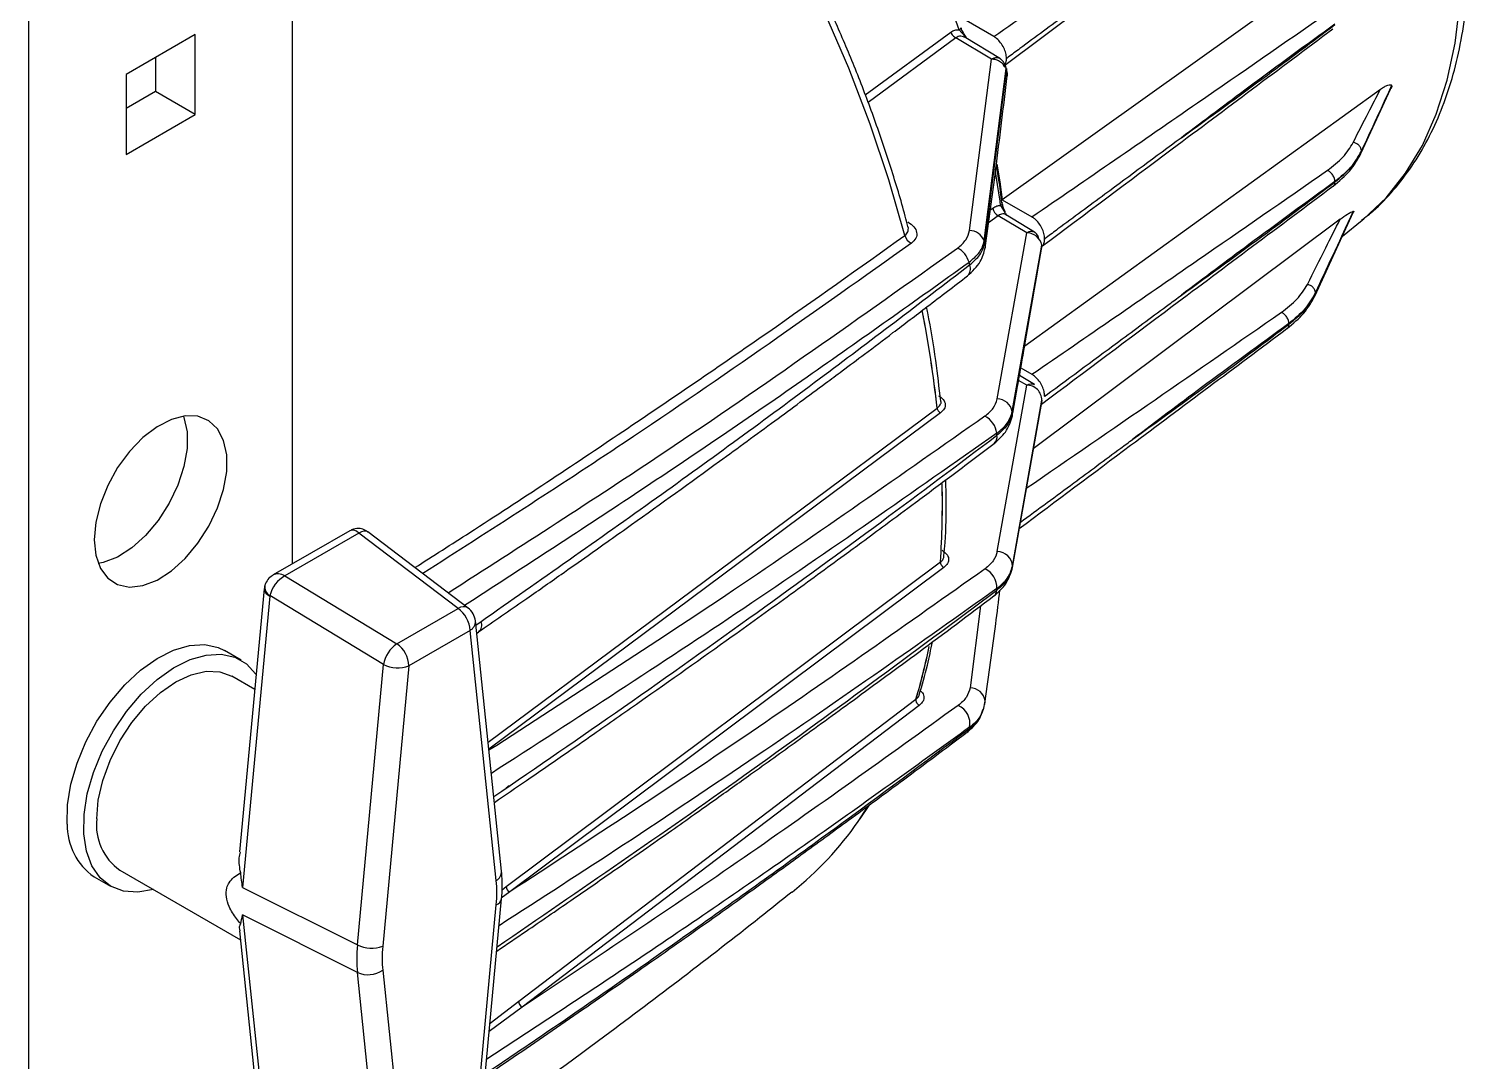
# Model space of a CAD drawing. Extents: x 8 to 113, y 0 to 87.
# Drawn here: x 82.835 to 87.663, y 67.9 to 71.36 of the extents above; entities that cross this region are included whole.
import ezdxf

# ---------------------------------------------------------------- set-up
doc = ezdxf.new("R2010")
doc.units = 0
doc.header["$MEASUREMENT"] = 0
doc.layers.add('OBJECT', color=7, linetype='CONTINUOUS')

msp = doc.modelspace()

# ---------------------------------------------------------------- linework, layer by layer
at = {"layer": 'OBJECT'}
for p, q in [((83.7186, 69.5672), (83.7186, 74.4656)), ((82.8347, 66.7124), (82.8347, 73.9554)), ((87.3708, 71.696), (86.098, 70.7871)), ((86.0693, 71.3344), (85.9482, 71.4043)), ((83.3926, 71.3412), (83.1607, 71.2073)), ((83.3926, 71.0733), (83.3926, 71.3412)), ((85.6381, 71.1391), (85.9251, 71.3493)), ((85.9425, 71.3299), (85.6478, 71.1137)), ((86.0617, 71.2587), (85.9425, 71.3299)), ((85.9538, 71.3568), (85.9724, 71.3353)), ((85.9776, 71.3283), (85.9683, 71.3334)), ((86.0915, 71.2594), (85.9703, 71.3329)), ((85.9787, 71.3278), (85.9742, 71.3354)), ((83.2597, 71.2644), (83.2597, 71.1501)), ((85.9879, 70.6843), (86.0617, 71.2587)), ((86.0375, 70.6493), (86.1105, 71.2267)), ((86.0393, 70.6418), (86.1124, 71.22)), ((86.112, 71.2609), (86.112, 71.2607)), ((83.1607, 71.2073), (83.1607, 70.9394)), ((83.2597, 71.1501), (83.1607, 71.0929)), ((83.3926, 71.0733), (83.2597, 71.1501)), ((86.1729, 70.298), (87.3656, 71.1577)), ((87.3003, 70.9442), (87.3997, 71.1581)), ((83.1607, 70.9394), (83.3926, 71.0733)), ((87.3017, 70.9501), (87.3017, 70.9511)), ((87.2128, 70.847), (87.2128, 70.8482)), ((86.098, 70.7871), (86.1972, 70.7298)), ((86.0845, 70.7338), (86.0517, 70.7102)), ((86.0576, 70.7537), (86.0657, 70.7595)), ((86.1796, 70.6769), (86.0845, 70.7338)), ((86.0923, 70.7678), (86.1056, 70.7466)), ((86.0972, 70.778), (86.0976, 70.7765)), ((86.2058, 70.6789), (86.1081, 70.7382)), ((86.1132, 70.7345), (86.1095, 70.7368)), ((87.1461, 70.4665), (87.274, 70.7441)), ((87.2307, 70.7224), (86.2017, 69.9527)), ((87.2378, 70.6655), (87.3041, 70.7185)), ((86.0807, 70.1196), (86.1796, 70.6769)), ((86.2399, 70.6563), (86.2399, 70.6561)), ((86.1315, 70.0771), (86.2303, 70.6352)), ((86.2304, 70.6346), (86.1319, 70.0722)), ((87.1474, 70.4722), (87.1474, 70.476)), ((87.0584, 70.3699), (87.0584, 70.3723)), ((86.1598, 70.2239), (86.1972, 70.2023)), ((86.0811, 69.6081), (86.1797, 70.1656)), ((86.1797, 70.1656), (86.1524, 70.182)), ((86.2059, 70.1677), (86.1553, 70.1983)), ((86.2061, 70.1672), (86.2051, 70.1681)), ((86.2303, 70.115), (86.1315, 69.5545)), ((86.1319, 69.5589), (86.2304, 70.1155)), ((86.2399, 70.1286), (86.2399, 70.1288)), ((84.3744, 68.9691), (85.8793, 70.0887)), ((85.8908, 70.0728), (84.3768, 68.9464)), ((83.9106, 69.6781), (83.654, 69.5299)), ((84.3075, 69.4191), (83.9713, 69.6742)), ((83.9414, 69.6701), (83.6934, 69.5269)), ((84.2735, 69.4179), (83.9414, 69.6701)), ((83.6934, 69.5269), (84.0683, 69.2994)), ((84.4352, 68.4857), (85.8903, 69.5734)), ((85.9019, 69.555), (84.4468, 68.4675)), ((85.8903, 69.5734), (85.8903, 69.5725)), ((85.8904, 69.5726), (85.8905, 69.5736)), ((83.6238, 69.4832), (83.5415, 68.6015)), ((83.6427, 69.4593), (83.5515, 68.4827)), ((84.0238, 69.2295), (83.6429, 69.4606)), ((84.0683, 69.2994), (84.2735, 69.4179)), ((86.0252, 69.4262), (85.9897, 69.1515)), ((84.3139, 69.3438), (84.1087, 69.2253)), ((84.4016, 68.5055), (84.3139, 69.3438)), ((84.4196, 68.5375), (84.3319, 69.3758)), ((84.3333, 69.3621), (84.3508, 69.3743)), ((84.3362, 69.3346), (84.342, 69.3386)), ((83.5461, 69.2444), (83.491, 69.2763)), ((83.5923, 69.1456), (83.5149, 69.1903)), ((83.936, 68.29), (84.0238, 69.2295)), ((84.1087, 69.2253), (84.021, 68.2858)), ((84.4777, 68.1019), (85.8085, 69.1136)), ((85.8197, 69.0929), (84.489, 68.0816)), ((85.8085, 69.1136), (85.808, 69.1103)), ((85.8082, 69.1105), (85.8087, 69.1137)), ((86.0349, 69.0784), (86.0408, 69.107)), ((86.0328, 69.075), (86.0348, 69.0808)), ((84.4454, 68.8229), (84.4352, 68.8148)), ((85.6215, 68.7127), (85.6542, 68.7607)), ((85.6146, 68.7037), (85.6477, 68.7537)), ((83.0535, 68.5185), (83.1087, 68.4866)), ((83.1399, 68.5408), (83.5438, 68.3076)), ((83.5515, 68.4827), (83.936, 68.29)), ((84.4468, 68.4675), (84.4176, 68.4463)), ((84.4211, 68.4751), (84.4352, 68.4857)), ((84.3139, 67.4853), (84.4016, 68.4248)), ((84.3319, 67.505), (84.4196, 68.4445)), ((83.936, 68.1978), (83.5515, 68.3905)), ((83.5515, 68.3905), (83.6427, 67.5192)), ((83.5407, 68.337), (83.6238, 67.5424)), ((84.0238, 67.3595), (83.936, 68.1978)), ((84.021, 68.2051), (84.1087, 67.3668)), ((84.489, 68.0816), (84.3781, 67.9995)), ((84.3807, 68.0274), (84.4777, 68.1019))]:
    msp.add_line(p, q, dxfattribs=at)
at = {"layer": 'OBJECT', "flags": 128}
for points in [[(85.7713, 70.6675), (85.7176, 70.8539), (85.6549, 71.041), (85.5834, 71.2278), (85.5035, 71.4135), (85.4155, 71.5973), (85.3199, 71.7782), (85.2171, 71.9555), (85.1076, 72.1283), (84.9919, 72.2958), (84.8705, 72.4573), (84.744, 72.6119), (84.613, 72.759), (84.478, 72.8979), (84.3398, 73.0279), (84.1989, 73.1485), (84.0561, 73.2591), (83.9119, 73.3591)], [(85.9538, 71.3568), (85.8929, 71.5255), (85.8229, 71.6934), (85.7444, 71.8594), (85.6578, 72.0224), (85.5637, 72.1815), (85.4627, 72.3356), (85.3555, 72.4837), (85.2426, 72.6249), (85.1248, 72.7584), (85.0029, 72.8832), (84.8777, 72.9986), (84.7499, 73.1039), (84.6203, 73.1983)], [(87.3041, 70.7185), (87.3102, 70.7233), (87.3844, 70.7936), (87.4499, 70.8758), (87.5062, 70.9695), (87.5528, 71.0738), (87.5894, 71.1881), (87.6158, 71.3115), (87.6317, 71.443), (87.637, 71.5817), (87.6317, 71.7265), (87.6158, 71.8764), (87.5894, 72.0302), (87.5528, 72.1868), (87.5062, 72.345), (87.4499, 72.5037), (87.3844, 72.6615), (87.3102, 72.8175), (87.2277, 72.9703)], [(85.9538, 71.3568), (85.9563, 71.3586), (85.9582, 71.3604), (85.9593, 71.362), (85.9597, 71.3634), (85.9596, 71.3637)], [(85.973, 71.3336), (85.9732, 71.3338), (85.9739, 71.3346), (85.9742, 71.3351), (85.9742, 71.3355), (85.9739, 71.3356), (85.9733, 71.3356), (85.9724, 71.3353)], [(86.112, 71.2607), (86.1144, 71.2625), (86.1163, 71.2639)], [(86.1124, 71.22), (86.1146, 71.2102), (86.1144, 71.2028)], [(86.0793, 70.9067), (86.0892, 70.8478), (86.098, 70.7871)], [(86.106, 70.7488), (86.106, 70.7488), (86.1064, 70.7484), (86.1065, 70.748), (86.1062, 70.7473), (86.1056, 70.7466)], [(86.0393, 70.6418), (86.0408, 70.6323), (86.0403, 70.6258)], [(86.2296, 70.6219), (86.2303, 70.6258), (86.2304, 70.6346)], [(83.0539, 69.6481), (83.0591, 69.5958), (83.0745, 69.552), (83.0993, 69.5187), (83.1325, 69.4974), (83.1723, 69.4892), (83.2171, 69.4944), (83.2646, 69.5129), (83.3127, 69.5437), (83.3591, 69.5853), (83.4017, 69.636), (83.4384, 69.6932), (83.4675, 69.7543), (83.4877, 69.8164), (83.4981, 69.8767), (83.4981, 69.9323), (83.4877, 69.9807), (83.4675, 70.0195), (83.4384, 70.0469), (83.4017, 70.0617), (83.3591, 70.0632), (83.3127, 70.0513), (83.2646, 70.0266), (83.2171, 69.9901), (83.1723, 69.9437), (83.1325, 69.8895), (83.0993, 69.83), (83.0745, 69.768), (83.0591, 69.7064), (83.0539, 69.6481)], [(83.353, 70.0624), (83.3548, 70.0574), (83.3652, 70.0091), (83.3652, 69.9534), (83.3548, 69.8932), (83.3346, 69.831), (83.3054, 69.7699), (83.2687, 69.7127), (83.2262, 69.6621), (83.1798, 69.6204), (83.1317, 69.5896), (83.0841, 69.5712), (83.0674, 69.5677)], [(86.1309, 70.0599), (86.1316, 70.0636), (86.1319, 70.0722)], [(82.9636, 68.6945), (82.9648, 68.7591), (82.9758, 68.8283), (82.9963, 68.8996), (83.0257, 68.9709), (83.0631, 69.0398), (83.1071, 69.1041), (83.1565, 69.1618), (83.2096, 69.211), (83.2647, 69.2501), (83.32, 69.2779), (83.3738, 69.2934), (83.4244, 69.2963), (83.47, 69.2862), (83.491, 69.2763)], [(83.0188, 68.6626), (83.0199, 68.7273), (83.0309, 68.7964), (83.0515, 68.8678), (83.0809, 68.939), (83.1182, 69.008), (83.1623, 69.0723), (83.2116, 69.13), (83.2647, 69.1792), (83.3198, 69.2183), (83.3752, 69.2461), (83.429, 69.2616), (83.4795, 69.2644), (83.5252, 69.2544), (83.5645, 69.2319), (83.5961, 69.1976), (83.597, 69.1964)], [(83.0622, 68.7125), (83.0673, 68.7751), (83.0824, 68.8413), (83.1069, 68.9084), (83.1399, 68.9738), (83.1801, 69.0351), (83.2259, 69.0898), (83.2757, 69.136), (83.3274, 69.1717), (83.3791, 69.1957), (83.4289, 69.207), (83.4747, 69.2052), (83.5149, 69.1903)], [(86.0393, 69.0962), (86.0408, 69.1056), (86.0408, 69.107)], [(85.9756, 68.9997), (85.9767, 69.0003), (85.9788, 69.0018)], [(83.2526, 68.4757), (83.2524, 68.4757), (83.2, 68.4665), (83.1517, 68.4701), (83.1091, 68.4864), (83.0735, 68.5149), (83.046, 68.5547), (83.0276, 68.6044), (83.0188, 68.6626)]]:
    msp.add_lwpolyline(points, dxfattribs=at)
at = {"layer": 'OBJECT'}
for centre, radius, start, end in [((85.9838, 71.3381), 0.0117, 193.7339, 227.0097), ((83.2741, 70.3957), 2.8427, 7.5223, 9.8241), ((86.1006, 70.7653), 0.0354, 189.3969, 242.9448), ((86.0878, 70.7765), 0.00981, 297.1923, 359.7595), ((86.1221, 70.7485), 0.0166, 186.5352, 224.0544), ((85.8127, 70.6796), 0.0431, 196.2698, 242.7063), ((85.9869, 70.6302), 0.0541, 20.6557, 89.0031), ((81.7468, 69.6223), 4.4119, 13.3602, 13.4601), ((86.1787, 70.6241), 0.0528, 12.157, 88.9978), ((85.9135, 70.5584), 0.0753, 14.8153, 62.7735), ((85.9587, 70.5557), 0.0324, 313.0479, 23.4168), ((81.7786, 69.5828), 4.3238, 13.1798, 13.3033), ((82.2142, 69.6973), 3.6859, 6.0952, 11.224), ((82.2444, 69.702), 3.6556, 6.0744, 11.2123), ((86.1802, 70.1155), 0.0502, 0.0752, 90.5879), ((86.0799, 70.067), 0.0526, 11.0165, 89.0803), ((86.0058, 69.9959), 0.074, 6.7451, 62.8896), ((82.4307, 69.7635), 3.714, 4.7682, 4.8435), ((86.051, 69.9925), 0.0294, 311.524, 10.6749), ((82.6508, 69.7168), 3.4405, 4.6882, 4.7992), ((83.1609, 69.7641), 2.7361, 356.0045, 1.4897), ((83.1619, 69.7642), 2.7353, 356.0042, 1.454), ((86.0814, 69.5577), 0.0505, 1.3437, 90.3513), ((85.899, 69.5623), 0.0141, 126.8632, 127.813), ((86.0087, 69.4863), 0.0712, 358.5685, 63.8072), ((83.3798, 69.8129), 2.7638, 354.6346, 354.7261), ((83.6513, 69.4856), 0.0277, 185.0396, 251.8124), ((83.659, 69.4898), 0.0333, 170.2744, 241.1625), ((86.0538, 69.4794), 0.0255, 308.934, 358.0243), ((83.5605, 69.7127), 2.5297, 354.6882, 354.8249), ((84.2914, 69.3919), 0.0316, 59.4337, 124.5055), ((84.2169, 69.339), 0.0971, 2.8012, 54.3106), ((84.2697, 69.3693), 0.0625, 5.9728, 52.7998), ((84.2964, 69.3747), 0.0355, 299.558, 1.843), ((84.3214, 69.3626), 0.0316, 310.669, 21.6219), ((84.1349, 69.2078), 0.1133, 126.012, 168.9548), ((84.0117, 69.2206), 0.0971, 2.8012, 54.3106), ((83.9873, 69.6624), 1.902, 343.2306, 348.7258), ((83.9949, 69.6607), 1.8945, 343.2197, 348.7252), ((84.0711, 69.3265), 0.1079, 243.9609, 290.3635), ((85.9896, 69.0999), 0.0517, 7.9696, 89.8524), ((85.8137, 69.1072), 0.0083, 127.4868, 129.1317), ((85.9225, 69.0316), 0.0671, 349.4759, 65.6466), ((85.9641, 69.0199), 0.0234, 309.0908, 342.2524), ((84.3065, 69.5592), 1.7665, 341.9827, 342.208), ((83.2465, 68.6924), 0.1853, 173.7884, 234.8994), ((83.1718, 68.6899), 0.2082, 178.7345, 235.3791), ((84.712, 69.3272), 1.0971, 308.396, 325.3651), ((84.3841, 68.5364), 0.0355, 299.558, 1.843), ((84.4554, 68.4858), 0.0202, 180.3365, 244.6847), ((84.3937, 68.4501), 0.0265, 287.3045, 347.7588), ((83.9834, 68.3869), 0.1079, 243.9607, 290.3634), ((83.9718, 68.279), 0.0888, 246.2469, 303.6028), ((84.4967, 68.0992), 0.0192, 171.867, 246.2563)]:
    msp.add_arc(centre, radius, start, end, dxfattribs=at)
for centre, major_axis, ratio, start_param, end_param in [((88.2653, 73.2904), (0.7463, 2.324), 0.199933, 2.779614, 2.781565), ((88.0152, 73.1383), (0.7659, 2.3851), 0.199933, 3.192238, 3.193366), ((83.9375, 69.6214), (-0.0254, 0.0574), 0.506157, 5.464946, 6.337529), ((83.9375, 69.6214), (0.0325, 0.0537), 0.485137, 6.232531, 7.0867), ((83.6896, 69.4783), (0.0386, 0.0495), 0.561473, 0.865163, 2.317103), ((83.6896, 69.4783), (-0.0384, 0.0497), 0.6374, 5.324613, 6.199339), ((83.6484, 69.4565), (-0.00344, 0.00667), 0.68298, 0.611579, 0.817703), ((84.0935, 68.2873), (0.2198, 0.3789), 0.577378, 5.387008, 5.613345), ((84.2849, 68.4488), (0.2476, 0.4349), 0.57231, 2.240471, 2.466809), ((84.3291, 68.4233), (0.2198, 0.3789), 0.577378, 2.245415, 2.471753)]:
    msp.add_ellipse(centre, major_axis=major_axis, ratio=ratio, start_param=start_param, end_param=end_param, dxfattribs=at)
for points, knots in [([(87.3023, 70.7189), (87.3123, 70.7264), (87.3482, 70.7532), (87.4026, 70.8099), (87.4651, 70.8883), (87.5192, 70.9766), (87.5654, 71.0737), (87.603, 71.1792), (87.6318, 71.2925), (87.6515, 71.4128), (87.6621, 71.5393), (87.6634, 71.6711), (87.6555, 71.8074), (87.6386, 71.9471), (87.6127, 72.0894), (87.5782, 72.2335), (87.5352, 72.3784), (87.4842, 72.5234), (87.4252, 72.6675), (87.3604, 72.8078), (87.3119, 72.8983), (87.2883, 72.9424)], [0, 0, 0, 0, 0.020186, 0.07247, 0.125055, 0.17812, 0.231749, 0.285931, 0.340582, 0.395576, 0.450789, 0.506114, 0.561468, 0.616796, 0.672076, 0.727301, 0.782469, 0.837588, 0.892666, 0.947714, 1, 1, 1, 1]), ([(86.0693, 71.3344), (86.2497, 71.4583), (86.5718, 71.6795), (86.8925, 71.9014), (87.0336, 71.999)], [0, 0, 0, 0, 0.560011, 1, 1, 1, 1]), ([(86.1019, 71.2348), (86.2438, 71.341), (86.56, 71.5776), (86.8772, 71.8141), (87.0521, 71.9445)], [0, 0, 0, 0, 0.448744, 1, 1, 1, 1]), ([(85.7812, 70.6978), (85.7783, 70.7093), (85.7618, 70.7747), (85.725, 70.8945), (85.6709, 71.0557), (85.6109, 71.2137), (85.5466, 71.3671), (85.4848, 71.5021), (85.4267, 71.6199), (85.3655, 71.7379), (85.3192, 71.8199), (85.2917, 71.8686)], [0, 0, 0, 0, 0.029452, 0.16668, 0.302733, 0.436694, 0.566311, 0.692657, 0.782437, 0.870863, 1, 1, 1, 1]), ([(86.5358, 71.5739), (86.5354, 71.5736), (86.4615, 71.5191), (86.3351, 71.4257), (86.1961, 71.3229), (86.1301, 71.2742), (86.1166, 71.2642), (86.1163, 71.2639)], [0, 0, 0, 0, 0.002912, 0.527889, 0.903607, 0.997536, 1, 1, 1, 1]), ([(86.1972, 70.7298), (86.3825, 70.8572), (86.7135, 71.0848), (87.043, 71.313), (87.1879, 71.4134)], [0, 0, 0, 0, 0.56001, 1, 1, 1, 1]), ([(85.9742, 71.3354), (85.9715, 71.3397), (85.9656, 71.3488), (85.9617, 71.3585), (85.9596, 71.3637)], [0, 0, 0, 0, 0.46906, 1, 1, 1, 1]), ([(87.2128, 71.3756), (87.1167, 71.3058), (86.9453, 71.1809), (86.7738, 71.0518), (86.6983, 70.995)], [0, 0, 0, 0, 0.5599417, 1, 1, 1, 1]), ([(86.6983, 70.995), (86.7944, 71.0646), (86.9658, 71.1888), (87.1373, 71.3178), (87.2128, 71.3745)], [0, 0, 0, 0, 0.560058, 1, 1, 1, 1]), ([(85.9251, 71.3493), (85.9297, 71.3521), (85.9388, 71.3575), (85.9488, 71.3571), (85.9538, 71.3568)], [0, 0, 0, 0, 0.499406, 1, 1, 1, 1]), ([(85.9251, 71.3493), (85.926, 71.3473), (85.9278, 71.3432), (85.9321, 71.3376), (85.9371, 71.3329), (85.9407, 71.3309), (85.9425, 71.3299)], [0, 0, 0, 0, 0.245198, 0.500042, 0.75487, 1, 1, 1, 1]), ([(85.9683, 71.3334), (85.9654, 71.3343), (85.9593, 71.3361), (85.9502, 71.335), (85.9451, 71.3316), (85.9425, 71.3299)], [0, 0, 0, 0, 0.323982, 0.662193, 1, 1, 1, 1]), ([(86.112, 71.2609), (86.1115, 71.2666), (86.1106, 71.2781), (86.1033, 71.2969), (86.0926, 71.3141), (86.0806, 71.327), (86.0726, 71.3323), (86.0693, 71.3344)], [0, 0, 0, 0, 0.212706, 0.425419, 0.638709, 0.853371, 1, 1, 1, 1]), ([(86.2297, 70.6302), (86.3756, 70.7394), (86.7007, 70.9828), (87.0267, 71.226), (87.2064, 71.3601)], [0, 0, 0, 0, 0.448756, 1, 1, 1, 1]), ([(86.0617, 71.2587), (86.0617, 71.2587), (86.0617, 71.2587), (86.0618, 71.2587), (86.0621, 71.2589), (86.0634, 71.2597), (86.0682, 71.2622), (86.0771, 71.2646), (86.0854, 71.2647), (86.0882, 71.2614), (86.0882, 71.2613)], [0, 0, 0, 0, 0.001159, 0.003236, 0.010167, 0.03511, 0.129295, 0.493801, 0.989532, 1, 1, 1, 1]), ([(86.1105, 71.2267), (86.1085, 71.2308), (86.1043, 71.2392), (86.0925, 71.2494), (86.0778, 71.2566), (86.067, 71.258), (86.0617, 71.2587)], [0, 0, 0, 0, 0.243823, 0.5, 0.756179, 1, 1, 1, 1]), ([(86.1144, 71.2027), (86.1145, 71.2043), (86.1147, 71.2073), (86.114, 71.2135), (86.1128, 71.2207), (86.1109, 71.2292), (86.1078, 71.2384), (86.1031, 71.2474), (86.0967, 71.2555), (86.0909, 71.2595), (86.0881, 71.2615)], [0, 0, 0, 0, 0.107854, 0.205995, 0.30652, 0.419377, 0.550987, 0.698379, 0.851467, 1, 1, 1, 1]), ([(86.1063, 71.2407), (86.1079, 71.2432), (86.1114, 71.2485), (86.1118, 71.2565), (86.112, 71.2607)], [0, 0, 0, 0, 0.483849, 1, 1, 1, 1]), ([(86.1105, 71.2267), (86.1106, 71.2269), (86.1106, 71.2273), (86.1109, 71.2274), (86.111, 71.2273), (86.1112, 71.2271), (86.1115, 71.2266), (86.1117, 71.2259), (86.112, 71.225), (86.1122, 71.2237), (86.1124, 71.2223), (86.1125, 71.221), (86.1124, 71.2203), (86.1124, 71.22)], [0, 0, 0, 0, 0.133104, 0.191567, 0.248259, 0.311452, 0.370761, 0.432305, 0.501531, 0.620748, 0.7521, 0.8756, 1, 1, 1, 1]), ([(86.1163, 71.2639), (86.1155, 71.2634), (86.114, 71.2624), (86.1126, 71.2613), (86.112, 71.2609)], [0, 0, 0, 0, 0.5599937, 1, 1, 1, 1]), ([(86.0403, 70.6258), (86.0523, 70.7127), (86.0788, 70.9049), (86.1018, 71.0974), (86.1144, 71.2028)], [0, 0, 0, 0, 0.452455, 1, 1, 1, 1]), ([(87.4029, 71.1698), (87.384, 71.129), (87.3503, 71.056), (87.3166, 70.9831), (87.3017, 70.9511)], [0, 0, 0, 0, 0.560005, 1, 1, 1, 1]), ([(87.3656, 71.1577), (87.3701, 71.1607), (87.3785, 71.1664), (87.3901, 71.1719), (87.398, 71.1737), (87.402, 71.1722), (87.4026, 71.1705), (87.4029, 71.1698)], [0, 0, 0, 0, 0.307718, 0.5778428, 0.8496888, 0.9387044, 1, 1, 1, 1]), ([(87.2741, 70.9793), (87.2909, 71.0126), (87.3211, 71.0721), (87.352, 71.1315), (87.3656, 71.1577)], [0, 0, 0, 0, 0.559976, 1, 1, 1, 1]), ([(87.3017, 70.9501), (87.3207, 70.9908), (87.3545, 71.0633), (87.3883, 71.136), (87.4032, 71.168)], [0, 0, 0, 0, 0.560003, 1, 1, 1, 1]), ([(87.4032, 71.168), (87.4032, 71.1673), (87.4033, 71.1661), (87.4026, 71.1633), (87.4016, 71.1613), (87.401, 71.1602)], [0, 0, 0, 0, 0.314798, 0.630724, 1, 1, 1, 1]), ([(86.6983, 70.995), (86.6979, 70.9947), (86.6125, 70.9316), (86.4745, 70.8297), (86.324, 70.7184), (86.258, 70.6696), (86.2445, 70.6596), (86.2441, 70.6594)], [0, 0, 0, 0, 0.002739, 0.563971, 0.910975, 0.997725, 1, 1, 1, 1]), ([(87.1879, 70.8859), (87.2064, 70.9002), (87.2435, 70.9288), (87.2639, 70.9624), (87.2741, 70.9793)], [0, 0, 0, 0, 0.4992734, 1, 1, 1, 1]), ([(87.3017, 70.9511), (87.3014, 70.9541), (87.3008, 70.9588), (87.2974, 70.9649), (87.2938, 70.9693), (87.2894, 70.973), (87.2829, 70.977), (87.2776, 70.9784), (87.2741, 70.9793)], [0, 0, 0, 0, 0.23958, 0.368438, 0.500003, 0.631566, 0.760422, 1, 1, 1, 1]), ([(87.207, 70.833), (87.227, 70.8498), (87.2673, 70.8834), (87.2891, 70.9226), (87.3, 70.9423)], [0, 0, 0, 0, 0.498702, 1, 1, 1, 1]), ([(87.3017, 70.9511), (87.2914, 70.9326), (87.2707, 70.8957), (87.2321, 70.864), (87.2128, 70.8482)], [0, 0, 0, 0, 0.500043, 1, 1, 1, 1]), ([(87.2128, 70.847), (87.2321, 70.8629), (87.2707, 70.8948), (87.2914, 70.9317), (87.3017, 70.9501)], [0, 0, 0, 0, 0.499957, 1, 1, 1, 1]), ([(87.2977, 70.9388), (87.2985, 70.9398), (87.301, 70.943), (87.3014, 70.9472), (87.3017, 70.9501)], [0, 0, 0, 0, 0.304514, 1, 1, 1, 1]), ([(86.0968, 70.7768), (86.0954, 70.7894), (86.0909, 70.8304), (86.0829, 70.8725), (86.0774, 70.9016)], [0, 0, 0, 0, 0.308302, 1, 1, 1, 1]), ([(86.1972, 70.2023), (86.3825, 70.3298), (86.7135, 70.5573), (87.043, 70.7855), (87.1879, 70.8859)], [0, 0, 0, 0, 0.56001, 1, 1, 1, 1]), ([(87.2128, 70.8482), (87.2125, 70.8516), (87.212, 70.857), (87.209, 70.8645), (87.2058, 70.8702), (87.2018, 70.8754), (87.196, 70.8813), (87.1911, 70.8841), (87.1879, 70.8859)], [0, 0, 0, 0, 0.239486, 0.368382, 0.499999, 0.631619, 0.760514, 1, 1, 1, 1]), ([(86.2297, 70.1027), (86.3756, 70.2119), (86.7007, 70.4553), (87.0267, 70.6985), (87.2064, 70.8326)], [0, 0, 0, 0, 0.448754, 1, 1, 1, 1]), ([(87.2128, 70.8482), (87.1167, 70.7783), (86.9453, 70.6534), (86.7738, 70.5243), (86.6983, 70.4675)], [0, 0, 0, 0, 0.5599417, 1, 1, 1, 1]), ([(86.6983, 70.4675), (86.7944, 70.5371), (86.9658, 70.6613), (87.1373, 70.7903), (87.2128, 70.847)], [0, 0, 0, 0, 0.560058, 1, 1, 1, 1]), ([(87.2063, 70.8327), (87.2072, 70.8333), (87.2092, 70.8348), (87.212, 70.8392), (87.2125, 70.844), (87.2128, 70.847)], [0, 0, 0, 0, 0.218202, 0.491751, 1, 1, 1, 1]), ([(86.0657, 70.7595), (86.0702, 70.7623), (86.0792, 70.7678), (86.0879, 70.7678), (86.0923, 70.7678)], [0, 0, 0, 0, 0.500461, 1, 1, 1, 1]), ([(86.1095, 70.7368), (86.1086, 70.7375), (86.1055, 70.7397), (86.0995, 70.7403), (86.0919, 70.7389), (86.087, 70.7355), (86.0845, 70.7338)], [0, 0, 0, 0, 0.1307824, 0.4174996, 0.7043309, 1, 1, 1, 1]), ([(86.1063, 70.7486), (86.1044, 70.7531), (86.1004, 70.7627), (86.0986, 70.7717), (86.0976, 70.7765)], [0, 0, 0, 0, 0.471731, 1, 1, 1, 1]), ([(86.1056, 70.7466), (86.1074, 70.7439), (86.1095, 70.7408), (86.1104, 70.7368), (86.1106, 70.7361)], [0, 0, 0, 0, 0.836716, 1, 1, 1, 1]), ([(87.2744, 70.7485), (87.2507, 70.6977), (87.2084, 70.6069), (87.166, 70.516), (87.1474, 70.476)], [0, 0, 0, 0, 0.559997, 1, 1, 1, 1]), ([(87.1474, 70.4722), (87.1712, 70.5238), (87.2137, 70.616), (87.2563, 70.708), (87.275, 70.7485)], [0, 0, 0, 0, 0.559998, 1, 1, 1, 1]), ([(87.2307, 70.7224), (87.239, 70.7284), (87.252, 70.7376), (87.2667, 70.7463), (87.2718, 70.7478), (87.2744, 70.7485)], [0, 0, 0, 0, 0.472798, 0.731903, 1, 1, 1, 1]), ([(87.275, 70.7485), (87.2754, 70.7484), (87.276, 70.7483), (87.2759, 70.7471), (87.2752, 70.7459), (87.2744, 70.7449), (87.2741, 70.7445)], [0, 0, 0, 0, 0.4115204, 0.6850833, 0.8785033, 1, 1, 1, 1]), ([(85.7713, 70.6675), (85.7734, 70.6693), (85.7777, 70.673), (85.7816, 70.6798), (85.7831, 70.6875), (85.7834, 70.6937), (85.7816, 70.6971), (85.7813, 70.6978)], [0, 0, 0, 0, 0.21956, 0.448219, 0.688005, 0.940641, 1, 1, 1, 1]), ([(85.7818, 70.7131), (85.789, 70.7079), (85.8035, 70.6975), (85.8126, 70.678), (85.8108, 70.6579), (85.7989, 70.6468), (85.793, 70.6413)], [0, 0, 0, 0, 0.250172, 0.500067, 0.749913, 1, 1, 1, 1]), ([(86.2399, 70.6563), (86.2394, 70.662), (86.2385, 70.6735), (86.2312, 70.6923), (86.2205, 70.7095), (86.2085, 70.7224), (86.2005, 70.7277), (86.1972, 70.7298)], [0, 0, 0, 0, 0.212706, 0.425418, 0.638708, 0.85337, 1, 1, 1, 1]), ([(87.1207, 70.5032), (87.141, 70.5442), (87.1774, 70.6173), (87.2144, 70.6903), (87.2307, 70.7224)], [0, 0, 0, 0, 0.55999, 1, 1, 1, 1]), ([(84.1289, 69.5547), (84.1904, 69.5938), (84.4264, 69.7439), (84.8211, 70.0064), (85.308, 70.3378), (85.6187, 70.5589), (85.7713, 70.6675)], [0, 0, 0, 0, 0.108365, 0.415979, 0.713188, 1, 1, 1, 1]), ([(85.793, 70.6413), (85.4759, 70.4166), (84.9448, 70.0402), (84.3821, 69.6798), (84.1553, 69.5346)], [0, 0, 0, 0, 0.597052, 1, 1, 1, 1]), ([(85.948, 70.6254), (85.9584, 70.6343), (85.9793, 70.652), (85.985, 70.6735), (85.9879, 70.6843)], [0, 0, 0, 0, 0.498504, 1, 1, 1, 1]), ([(85.9863, 70.5777), (85.9994, 70.5886), (86.0259, 70.6106), (86.0336, 70.6362), (86.0375, 70.6493)], [0, 0, 0, 0, 0.493197, 1, 1, 1, 1]), ([(85.9885, 70.5686), (86.0014, 70.5799), (86.0277, 70.6027), (86.0354, 70.6286), (86.0393, 70.6418)], [0, 0, 0, 0, 0.490951, 1, 1, 1, 1]), ([(86.1796, 70.6769), (86.1825, 70.6783), (86.188, 70.681), (86.1957, 70.6821), (86.2022, 70.6808), (86.2067, 70.6791), (86.2082, 70.6767), (86.2086, 70.6762)], [0, 0, 0, 0, 0.250691, 0.490461, 0.719288, 0.937165, 1, 1, 1, 1]), ([(86.2208, 70.6571), (86.2207, 70.6573), (86.2198, 70.6626), (86.2153, 70.6712), (86.2087, 70.6765), (86.2053, 70.6792)], [0, 0, 0, 0, 0.0259874, 0.4948767, 1, 1, 1, 1]), ([(86.2292, 70.6309), (86.2304, 70.6315), (86.2349, 70.6339), (86.2388, 70.6429), (86.2395, 70.6521), (86.2399, 70.6561)], [0, 0, 0, 0, 0.155307, 0.632868, 1, 1, 1, 1]), ([(86.2441, 70.6594), (86.2433, 70.6588), (86.2419, 70.6578), (86.2405, 70.6568), (86.2399, 70.6563)], [0, 0, 0, 0, 0.560015, 1, 1, 1, 1]), ([(86.2399, 70.6561), (86.2407, 70.6567), (86.2421, 70.6578), (86.2435, 70.6589), (86.2441, 70.6594)], [0, 0, 0, 0, 0.560018, 1, 1, 1, 1]), ([(84.2401, 69.4702), (84.4842, 69.6267), (85.071, 70.0029), (85.6246, 70.3959), (85.948, 70.6254)], [0, 0, 0, 0, 0.415874, 1, 1, 1, 1]), ([(85.9808, 70.532), (85.9973, 70.5473), (86.0275, 70.5753), (86.0363, 70.61), (86.0403, 70.6258)], [0, 0, 0, 0, 0.547021, 1, 1, 1, 1]), ([(86.1309, 70.06), (86.1459, 70.1447), (86.1789, 70.332), (86.2117, 70.5193), (86.2296, 70.6219)], [0, 0, 0, 0, 0.4524799, 1, 1, 1, 1]), ([(86.2303, 70.6352), (86.2303, 70.6353), (86.2303, 70.6353), (86.2303, 70.6353), (86.2304, 70.6353), (86.2304, 70.6353), (86.2304, 70.6353), (86.2304, 70.6352), (86.2304, 70.6352), (86.2304, 70.6351), (86.2304, 70.635), (86.2304, 70.6349), (86.2304, 70.6347), (86.2304, 70.6346), (86.2304, 70.6346)], [0, 0, 0, 0, 0.156108, 0.22009, 0.277027, 0.329475, 0.381608, 0.436318, 0.497329, 0.61508, 0.669958, 0.725281, 0.84818, 1, 1, 1, 1]), ([(84.2953, 69.4283), (84.486, 69.552), (84.8747, 69.804), (85.4384, 70.1873), (85.8061, 70.4493), (85.9863, 70.5777)], [0, 0, 0, 0, 0.329449, 0.67145, 1, 1, 1, 1]), ([(84.3508, 69.3743), (84.5478, 69.512), (84.9316, 69.7801), (85.4769, 70.1786), (85.8212, 70.4411), (85.9885, 70.5686)], [0, 0, 0, 0, 0.351668, 0.685, 1, 1, 1, 1]), ([(84.3423, 69.3389), (84.3939, 69.3746), (84.4866, 69.4387), (84.6088, 69.5243), (84.7037, 69.5911), (84.7823, 69.6468), (84.9296, 69.7516), (85.1146, 69.8848), (85.3309, 70.043), (85.4677, 70.1442), (85.5678, 70.2188), (85.6431, 70.2752), (85.7382, 70.3469), (85.8533, 70.4342), (85.9361, 70.4977), (85.9808, 70.532)], [0, 0, 0, 0, 0.091687, 0.164513, 0.21848, 0.261783, 0.305977, 0.484377, 0.59811, 0.703052, 0.737317, 0.783983, 0.843316, 0.91532, 1, 1, 1, 1]), ([(87.0336, 70.41), (87.0522, 70.4242), (87.0896, 70.4527), (87.1103, 70.4864), (87.1207, 70.5032)], [0, 0, 0, 0, 0.498895, 1, 1, 1, 1]), ([(87.1474, 70.476), (87.147, 70.4789), (87.1465, 70.4835), (87.1432, 70.4893), (87.1397, 70.4935), (87.1355, 70.4972), (87.1292, 70.5011), (87.124, 70.5024), (87.1207, 70.5032)], [0, 0, 0, 0, 0.239574, 0.36844, 0.500001, 0.631568, 0.760428, 1, 1, 1, 1]), ([(86.2441, 70.1319), (86.2445, 70.1321), (86.3298, 70.1952), (86.4676, 70.2971), (86.6183, 70.4084), (86.6844, 70.4572), (86.6979, 70.4672), (86.6983, 70.4675)], [0, 0, 0, 0, 0.002275, 0.563506, 0.91051, 0.997261, 1, 1, 1, 1]), ([(87.0526, 70.3559), (87.0727, 70.3726), (87.1131, 70.4061), (87.1348, 70.4451), (87.1457, 70.4646)], [0, 0, 0, 0, 0.49863, 1, 1, 1, 1]), ([(87.1474, 70.476), (87.137, 70.4574), (87.1164, 70.4202), (87.0777, 70.3882), (87.0584, 70.3723)], [0, 0, 0, 0, 0.500039, 1, 1, 1, 1]), ([(87.0584, 70.3699), (87.0777, 70.3857), (87.1164, 70.4172), (87.137, 70.4539), (87.1474, 70.4722)], [0, 0, 0, 0, 0.499961, 1, 1, 1, 1]), ([(87.1435, 70.4612), (87.1443, 70.4622), (87.1466, 70.4654), (87.1471, 70.4694), (87.1474, 70.4722)], [0, 0, 0, 0, 0.304004, 1, 1, 1, 1]), ([(85.8917, 70.1127), (85.8864, 70.1578), (85.8751, 70.2552), (85.8583, 70.3606), (85.8454, 70.421), (85.844, 70.4273)], [0, 0, 0, 0, 0.435746, 0.940844, 1, 1, 1, 1]), ([(86.1784, 69.8204), (86.3224, 69.9193), (86.6081, 70.1155), (86.8925, 70.3124), (87.0336, 70.41)], [0, 0, 0, 0, 0.504002, 1, 1, 1, 1]), ([(87.0584, 70.3723), (87.0581, 70.3757), (87.0577, 70.3811), (87.0546, 70.3886), (87.0514, 70.3943), (87.0474, 70.3995), (87.0416, 70.4055), (87.0367, 70.4082), (87.0336, 70.41)], [0, 0, 0, 0, 0.239492, 0.368378, 0.5, 0.631621, 0.760514, 1, 1, 1, 1]), ([(86.1545, 69.6852), (86.2789, 69.7782), (86.5776, 70.0017), (86.8772, 70.2251), (87.0521, 70.3555)], [0, 0, 0, 0, 0.41636, 1, 1, 1, 1]), ([(87.0584, 70.3723), (86.9609, 70.3012), (86.7866, 70.1742), (86.6124, 70.0428), (86.5358, 69.9849)], [0, 0, 0, 0, 0.559937, 1, 1, 1, 1]), ([(86.5358, 69.9849), (86.6333, 70.0555), (86.8075, 70.1815), (86.9818, 70.3123), (87.0584, 70.3699)], [0, 0, 0, 0, 0.560064, 1, 1, 1, 1]), ([(87.052, 70.3556), (87.0529, 70.3562), (87.0548, 70.3577), (87.0576, 70.3621), (87.0581, 70.3668), (87.0584, 70.3699)], [0, 0, 0, 0, 0.218206, 0.491758, 1, 1, 1, 1]), ([(86.1797, 70.1656), (86.1829, 70.1672), (86.1891, 70.1702), (86.1974, 70.1707), (86.2027, 70.1697), (86.2048, 70.1681), (86.2052, 70.1679)], [0, 0, 0, 0, 0.339459, 0.654461, 0.945008, 1, 1, 1, 1]), ([(86.2399, 70.1288), (86.2395, 70.1339), (86.2387, 70.1446), (86.2322, 70.1626), (86.2219, 70.1801), (86.2096, 70.1941), (86.201, 70.1998), (86.1972, 70.2023)], [0, 0, 0, 0, 0.187684, 0.40036, 0.613504, 0.827953, 1, 1, 1, 1]), ([(85.8795, 70.0888), (85.8832, 70.0923), (85.8907, 70.0993), (85.8938, 70.1084), (85.8921, 70.1128), (85.8921, 70.1128)], [0, 0, 0, 0, 0.487486, 0.996307, 1, 1, 1, 1]), ([(85.8845, 70.1306), (85.8903, 70.1264), (85.9018, 70.1179), (85.9081, 70.1021), (85.9055, 70.086), (85.8957, 70.0772), (85.8908, 70.0728)], [0, 0, 0, 0, 0.250112, 0.500126, 0.75008, 1, 1, 1, 1]), ([(86.0396, 70.0618), (86.05, 70.0705), (86.071, 70.0879), (86.0775, 70.109), (86.0807, 70.1196)], [0, 0, 0, 0, 0.498431, 1, 1, 1, 1]), ([(86.2304, 70.1155), (86.2304, 70.1156), (86.2304, 70.1156), (86.2304, 70.1157), (86.2304, 70.1157), (86.2304, 70.1156), (86.2304, 70.1156), (86.2304, 70.1155), (86.2304, 70.1154), (86.2304, 70.1153), (86.2304, 70.1153), (86.2303, 70.1152), (86.2303, 70.1151), (86.2303, 70.115), (86.2303, 70.115)], [0, 0, 0, 0, 0.148468, 0.270231, 0.325884, 0.381013, 0.499286, 0.560363, 0.61485, 0.666487, 0.719001, 0.776021, 0.840631, 1, 1, 1, 1]), ([(86.2441, 70.1319), (86.2433, 70.1313), (86.2419, 70.1303), (86.2405, 70.1293), (86.2399, 70.1288)], [0, 0, 0, 0, 0.560015, 1, 1, 1, 1]), ([(86.2399, 70.1286), (86.2407, 70.1292), (86.2421, 70.1303), (86.2435, 70.1314), (86.2441, 70.1319)], [0, 0, 0, 0, 0.560018, 1, 1, 1, 1]), ([(86.0396, 70.0618), (85.7609, 69.8662), (85.22, 69.4864), (84.6525, 69.1199), (84.3772, 68.9422)], [0, 0, 0, 0, 0.515052, 1, 1, 1, 1]), ([(85.8795, 70.0888), (85.8798, 70.0873), (85.8804, 70.0841), (85.8831, 70.0794), (85.8867, 70.0752), (85.8895, 70.0736), (85.8908, 70.0728)], [0, 0, 0, 0, 0.241915, 0.500004, 0.758081, 1, 1, 1, 1]), ([(86.0705, 69.9705), (86.0845, 69.9828), (86.1146, 70.0091), (86.1252, 70.0423), (86.1309, 70.06)], [0, 0, 0, 0, 0.465441, 1, 1, 1, 1]), ([(86.0793, 70.0046), (86.0925, 70.0155), (86.119, 70.0376), (86.1273, 70.0639), (86.1315, 70.0771)], [0, 0, 0, 0, 0.496594, 1, 1, 1, 1]), ([(86.1319, 70.0722), (86.1276, 70.0586), (86.1193, 70.032), (86.0928, 70.0091), (86.0799, 69.998)], [0, 0, 0, 0, 0.511471, 1, 1, 1, 1]), ([(86.0793, 70.0046), (85.799, 69.8078), (85.248, 69.421), (84.6695, 69.0481), (84.3853, 68.8649)], [0, 0, 0, 0, 0.508754, 1, 1, 1, 1]), ([(84.3935, 68.7869), (84.539, 68.8867), (84.8366, 69.0909), (85.269, 69.3984), (85.6863, 69.702), (85.9512, 69.9012), (86.0799, 69.998)], [0, 0, 0, 0, 0.251797, 0.515131, 0.764532, 1, 1, 1, 1]), ([(84.3955, 68.7678), (84.4314, 68.7923), (84.5105, 68.8463), (84.6211, 68.9225), (84.7212, 68.9919), (84.8042, 69.0498), (84.9598, 69.1588), (85.1551, 69.2973), (85.3837, 69.4619), (85.5282, 69.5671), (85.6339, 69.6447), (85.7134, 69.7034), (85.814, 69.778), (85.9356, 69.8687), (86.0232, 69.9348), (86.0705, 69.9705)], [0, 0, 0, 0, 0.06231, 0.137491, 0.193202, 0.237905, 0.283528, 0.467697, 0.585109, 0.693445, 0.728819, 0.776997, 0.83825, 0.912583, 1, 1, 1, 1]), ([(86.1582, 69.7059), (86.2179, 69.7501), (86.3302, 69.8331), (86.4557, 69.9258), (86.5218, 69.9746), (86.5354, 69.9846), (86.5358, 69.9849)], [0, 0, 0, 0, 0.47499, 0.89241, 0.996765, 1, 1, 1, 1]), ([(85.9024, 69.5934), (85.9037, 69.6083), (85.9091, 69.6704), (85.9112, 69.7556), (85.909, 69.8273), (85.9083, 69.8485)], [0, 0, 0, 0, 0.181824, 0.758372, 1, 1, 1, 1]), ([(83.971, 69.6736), (83.9686, 69.6755), (83.9612, 69.6817), (83.9444, 69.6861), (83.9254, 69.6854), (83.9148, 69.6799), (83.9107, 69.6777)], [0, 0, 0, 0, 0.143235, 0.448682, 0.782445, 1, 1, 1, 1]), ([(85.8905, 69.5736), (85.8944, 69.5768), (85.9015, 69.5828), (85.9022, 69.5901), (85.9024, 69.5934)], [0, 0, 0, 0, 0.54267, 1, 1, 1, 1]), ([(85.8958, 69.6126), (85.9016, 69.6084), (85.9131, 69.6), (85.9192, 69.5841), (85.9164, 69.5682), (85.9067, 69.5594), (85.9019, 69.555)], [0, 0, 0, 0, 0.250088, 0.50011, 0.750076, 1, 1, 1, 1]), ([(86.0811, 69.6081), (86.0779, 69.5976), (86.0714, 69.5764), (86.0505, 69.5589), (86.0401, 69.5502)], [0, 0, 0, 0, 0.501586, 1, 1, 1, 1]), ([(83.654, 69.5296), (83.649, 69.5263), (83.6383, 69.5191), (83.6298, 69.506), (83.6269, 69.4974), (83.6262, 69.4954)], [0, 0, 0, 0, 0.394726, 0.855212, 1, 1, 1, 1]), ([(86.0401, 69.5502), (85.7807, 69.3669), (85.2617, 69), (84.7185, 68.6451), (84.4468, 68.4675)], [0, 0, 0, 0, 0.499771, 1, 1, 1, 1]), ([(85.8904, 69.5726), (85.8906, 69.571), (85.8908, 69.5685), (85.8922, 69.565), (85.8937, 69.5623), (85.8956, 69.5599), (85.8982, 69.5572), (85.9004, 69.5559), (85.9019, 69.555)], [0, 0, 0, 0, 0.242736, 0.372413, 0.504175, 0.635328, 0.76326, 1, 1, 1, 1]), ([(86.0699, 69.4595), (86.0829, 69.4708), (86.1129, 69.4967), (86.1236, 69.5283), (86.1296, 69.5462)], [0, 0, 0, 0, 0.434514, 1, 1, 1, 1]), ([(86.1315, 69.5545), (86.1273, 69.5406), (86.119, 69.5132), (86.0925, 69.49), (86.0793, 69.4785)], [0, 0, 0, 0, 0.503406, 1, 1, 1, 1]), ([(86.0799, 69.4845), (86.0928, 69.4954), (86.1193, 69.5177), (86.1276, 69.5449), (86.1319, 69.5589)], [0, 0, 0, 0, 0.488529, 1, 1, 1, 1]), ([(83.6262, 69.4954), (83.6259, 69.4943), (83.6247, 69.4903), (83.6242, 69.4862), (83.6238, 69.4832)], [0, 0, 0, 0, 0.262798, 1, 1, 1, 1]), ([(84.4046, 68.2835), (84.6823, 68.4738), (85.2542, 68.8659), (85.799, 69.2704), (86.0793, 69.4785)], [0, 0, 0, 0, 0.485484, 1, 1, 1, 1]), ([(86.0799, 69.4845), (85.9512, 69.3931), (85.6863, 69.2049), (85.2689, 68.9185), (84.8425, 68.6327), (84.5508, 68.4445), (84.4112, 68.3545)], [0, 0, 0, 0, 0.237915, 0.489907, 0.755977, 1, 1, 1, 1]), ([(86.0408, 69.107), (86.0529, 69.1933), (86.0703, 69.3173), (86.0854, 69.4415), (86.09, 69.4794)], [0, 0, 0, 0, 0.694935, 1, 1, 1, 1]), ([(84.4033, 68.2693), (84.4361, 68.2916), (84.5191, 68.3478), (84.6453, 68.4345), (84.7762, 68.525), (84.8888, 68.6034), (84.9833, 68.6696), (85.0627, 68.7256), (85.1512, 68.7882), (85.266, 68.87), (85.421, 68.9813), (85.6091, 69.1178), (85.8297, 69.2797), (85.9861, 69.3968), (86.0699, 69.4595)], [0, 0, 0, 0, 0.057342, 0.144856, 0.221876, 0.288405, 0.344446, 0.389998, 0.430212, 0.502878, 0.596184, 0.710134, 0.844734, 1, 1, 1, 1]), ([(85.8192, 69.1282), (85.8292, 69.161), (85.8465, 69.2181), (85.8584, 69.2795), (85.8635, 69.3056)], [0, 0, 0, 0, 0.574591, 1, 1, 1, 1]), ([(85.8231, 69.142), (85.8246, 69.1408), (85.8317, 69.1353), (85.8359, 69.1228), (85.8343, 69.1065), (85.8245, 69.0974), (85.8197, 69.0929)], [0, 0, 0, 0, 0.082925, 0.388695, 0.694351, 1, 1, 1, 1]), ([(85.9897, 69.1515), (85.9869, 69.1408), (85.9812, 69.1194), (85.9605, 69.1016), (85.9502, 69.0927)], [0, 0, 0, 0, 0.501563, 1, 1, 1, 1]), ([(85.9502, 69.0927), (85.7128, 68.9219), (85.2367, 68.5795), (84.7386, 68.2478), (84.489, 68.0816)], [0, 0, 0, 0, 0.498752, 1, 1, 1, 1]), ([(85.8082, 69.1105), (85.8083, 69.1088), (85.8085, 69.1062), (85.8101, 69.1026), (85.8121, 69.0992), (85.8153, 69.0954), (85.8183, 69.0937), (85.8197, 69.0929)], [0, 0, 0, 0, 0.251224, 0.383336, 0.515964, 0.770806, 1, 1, 1, 1]), ([(85.8087, 69.1137), (85.8129, 69.1171), (85.8185, 69.1216), (85.8189, 69.1269), (85.819, 69.1283)], [0, 0, 0, 0, 0.739805, 1, 1, 1, 1]), ([(85.9788, 69.0018), (85.991, 69.0123), (86.0154, 69.0334), (86.0271, 69.0596), (86.0331, 69.0728)], [0, 0, 0, 0, 0.496133, 1, 1, 1, 1]), ([(86.0315, 69.0754), (86.0306, 69.0733), (86.027, 69.0644), (86.0206, 69.0413), (86.0001, 69.0242), (85.9863, 69.0128)], [0, 0, 0, 0, 0.096492, 0.394754, 1, 1, 1, 1]), ([(86.0327, 69.0794), (86.0301, 69.0708), (86.0233, 69.0485), (86.0018, 69.0305), (85.9885, 69.0194)], [0, 0, 0, 0, 0.382944, 1, 1, 1, 1]), ([(84.3641, 67.85), (84.3857, 67.8645), (84.4858, 67.9319), (84.6611, 68.0525), (84.8836, 68.207), (85.0556, 68.3283), (85.1882, 68.4226), (85.2971, 68.5006), (85.4316, 68.5977), (85.5912, 68.714), (85.7758, 68.85), (85.9061, 68.9476), (85.9756, 68.9997)], [0, 0, 0, 0, 0.038746, 0.180082, 0.319302, 0.44629, 0.497982, 0.56558, 0.649569, 0.749958, 0.866763, 1, 1, 1, 1]), ([(85.9863, 69.0128), (85.8369, 68.9014), (85.533, 68.6748), (85.0577, 68.3344), (84.6667, 68.0605), (84.4308, 67.9018), (84.3648, 67.8574)], [0, 0, 0, 0, 0.28429, 0.578307, 0.882056, 1, 1, 1, 1]), ([(85.9885, 69.0194), (85.8212, 68.8989), (85.4769, 68.651), (84.9377, 68.2796), (84.5601, 68.0315), (84.3694, 67.9061)], [0, 0, 0, 0, 0.318544, 0.655625, 1, 1, 1, 1]), ([(83.5449, 68.5315), (83.5417, 68.5485), (83.5372, 68.5718), (83.5426, 68.5946), (83.5441, 68.6009)], [0, 0, 0, 0, 0.724619, 1, 1, 1, 1]), ([(83.5449, 68.3605), (83.5353, 68.3726), (83.5204, 68.3912), (83.504, 68.4221), (83.4948, 68.4514), (83.4966, 68.479), (83.51, 68.5084), (83.5288, 68.5232), (83.5441, 68.5311), (83.5449, 68.5315)], [0, 0, 0, 0, 0.190457, 0.293194, 0.446602, 0.600717, 0.707922, 0.98553, 1, 1, 1, 1]), ([(83.5515, 68.4827), (83.5515, 68.483), (83.5487, 68.499), (83.5468, 68.5154), (83.5449, 68.5315)], [0, 0, 0, 0, 0.017275, 1, 1, 1, 1]), ([(84.4196, 68.4445), (84.4203, 68.4525), (84.4229, 68.4845), (84.421, 68.5148), (84.4196, 68.5375)], [0, 0, 0, 0, 0.249066, 1, 1, 1, 1]), ([(84.3481, 67.6783), (84.4877, 67.7803), (84.8034, 68.0112), (85.1511, 68.2755), (85.357, 68.4397), (85.3929, 68.4683)], [0, 0, 0, 0, 0.395565, 0.89479, 1, 1, 1, 1]), ([(83.5449, 68.3605), (83.5468, 68.3701), (83.5487, 68.3799), (83.5515, 68.3904), (83.5515, 68.3905)], [0, 0, 0, 0, 0.98272, 1, 1, 1, 1]), ([(83.543, 68.3374), (83.5416, 68.3442), (83.5398, 68.3526), (83.5441, 68.3592), (83.5449, 68.3605)], [0, 0, 0, 0, 0.806165, 1, 1, 1, 1])]:
    msp.add_open_spline(points, degree=3, knots=knots, dxfattribs=at)

doc.saveas('drawing.dxf')
